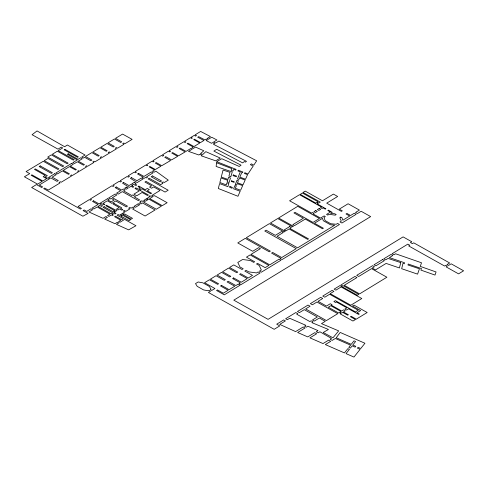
<?xml version="1.0" encoding="UTF-8"?>
<svg xmlns="http://www.w3.org/2000/svg" width="488" height="488" viewBox="0 0 488 488"><rect width="100%" height="100%" fill="white"/><g stroke="black" fill="none" stroke-linecap="round" stroke-linejoin="round"><path stroke-width="0.73" d="M216.544 162.736L216.135 166.463L232.245 171.947L230.836 176.705L228.927 176.052L230.019 172.368L223.071 170.05L221.265 177.046L227.926 179.425L228.549 177.333L230.458 177.986L229.128 182.475L227.219 181.823L227.67 180.292L221.034 177.943L219.856 182.5L226.304 184.903L226.92 182.823L228.829 183.476L227.878 186.678L219.582 183.586L218.307 188.514L237.949 196.267L240.175 191.259L233.618 188.819L234.905 185.55L236.247 186.007L235.326 188.27L240.627 190.247L242.689 185.605L237.205 183.665L236.637 185.037L235.283 184.58L236.997 180.224L238.406 180.706L237.528 182.854L243.036 184.818L245.153 180.048L239.529 177.955L238.913 179.462L237.491 178.974L240.297 171.843L237.943 170.94L238.29 170.233L242.878 171.989L242.524 172.697L241.786 172.416L239.864 177.132L245.513 179.236L247.556 174.631L244.439 173.435L244.793 172.721L248.008 173.954L253.168 166.103L250.374 164.645L251.381 163.87L253.815 165.121L256.657 160.796L218.929 141.026L215.629 143.039L213.622 142.002L216.94 139.977L211.707 137.238L208.352 139.287L207.01 138.598L210.377 136.542L200.653 131.443L195.133 134.828L196.499 135.53L195.56 136.103L194.2 135.396L191.064 137.311L192.376 138.049L191.686 138.47L190.375 137.738L184.568 141.294L185.873 142.02L185.086 142.502L183.781 141.776L176.674 146.126L177.961 146.851L177.095 147.376L175.808 146.656L169.232 150.682L170.507 151.402L169.708 151.89L168.427 151.176L162.461 154.83L163.73 155.538L162.724 156.154L161.461 155.44L152.854 160.711L154.11 161.412L153.262 161.931L152.012 161.229L146.522 164.59L147.766 165.286L147.077 165.706L145.833 165.011L135.194 171.526L136.42 172.215L135.457 172.801L134.231 172.118L128.191 175.814L129.411 176.497L128.326 177.156L127.112 176.479L120.268 180.67L121.469 181.341L120.438 181.975L119.237 181.298L112.96 185.141L114.155 185.812L113.094 186.459L111.904 185.788L90.317 199.006L91.482 199.659L90.487 200.263L89.328 199.61L78.019 206.534L81.398 208.425L80.367 209.059L43.7 188.63L44.646 188.051L48.257 190.076L59.951 183.006L59.054 182.512L60.335 181.725L61.238 182.225L71.529 176.003L70.571 175.479L71.437 174.948L72.395 175.479L78.623 171.715L77.635 171.166L78.416 170.69L79.404 171.239L86.577 166.908L85.546 166.335L86.486 165.755L87.523 166.335L93.891 162.486L92.83 161.888L93.916 161.223L94.983 161.821L101.376 157.959L100.278 157.337L101.236 156.758L102.34 157.374L109.44 153.079L108.299 152.439L109.196 151.896L110.337 152.537L116.492 148.816L115.321 148.157L116.339 147.535L117.517 148.193L123.958 144.302L122.738 143.624L123.769 142.996L124.989 143.679L132.114 139.373L122.579 134.078L115.485 138.354L121.707 141.843L120.682 142.472L114.448 138.976L108.019 142.856L114.283 146.376L113.265 146.998L106.994 143.472L100.827 147.193L107.14 150.737L106.25 151.286L99.93 147.73L92.811 152.018L99.18 155.599L98.222 156.184L91.854 152.598L85.437 156.471L91.86 160.07L90.768 160.735L84.662 157.313L83.472 158.039L81.758 157.075L85.089 155.038L67.387 145.003L64.63 146.723L37.045 130.924L32.08 134.719L57.987 149.145L61.262 147.144L62.69 147.943L58.237 150.658L74.194 159.6L73.31 160.137L57.358 151.195L52.314 154.275L68.131 163.138L67.161 163.73L51.35 154.867L47.739 157.069L63.684 165.999L62.647 166.634L47.989 158.423L44.243 160.674L58.883 168.872L57.919 169.464L43.273 161.26L26.084 171.581L29.725 173.624L24.4 176.778L37.588 184.165L42.114 181.402L31.159 175.259L31.872 174.826L42.828 180.963L46.647 178.632L43.182 176.693L45.238 175.436L34.483 169.409L35.282 168.921L47.312 175.668L45.079 177.028L47.269 178.254L47.915 177.858L49.526 178.761L39.272 185.025L42.621 186.91L41.669 187.49L36.454 184.568L31.653 187.502L82.905 216.208L88.09 213.384L83.1 210.584L84.131 209.956L86.705 211.402L90.963 208.797L92.628 209.736L88.938 211.987L103.035 218.331L105.939 216.562L107.403 217.38L104.645 219.057L114.991 223.718L117.449 222.217L118.797 222.973L116.479 224.389L128.637 229.86L135.963 225.743L124.647 219.399L119.969 222.26L118.621 221.503L120.78 220.186L114.564 216.702L115.43 216.172L121.646 219.655L123.299 218.648L117.083 215.165L118.114 214.531L119.432 215.269L120.042 214.897L121.591 215.763L120.975 216.135L129.07 220.667L130.619 219.728L122.525 215.19L122.153 215.415L120.609 214.549L121.927 213.744L131.144 219.167L132.498 218.343L124.605 213.921L124.123 214.214L122.573 213.347L124.94 211.902L123.311 210.993L124.269 210.407L125.898 211.322L129.906 208.876L128.661 208.175L129.832 207.461L131.077 208.156L132.718 207.156L134.261 208.022L132.62 209.029L145.095 216.019L155.08 209.98L142.551 202.965L140.928 203.954L139.379 203.087L141.008 202.093L140.062 201.562L141.294 200.812L142.24 201.343L142.96 200.904L144.509 201.77L143.783 202.209L156.319 209.236L161.382 206.174L148.846 199.122L148.498 199.33L146.949 198.464L149.755 196.749L148.974 196.31L149.81 195.804L150.597 196.243L151.195 195.871L152.744 196.737L149.688 198.604L162.266 205.655L167.128 202.703L154.531 195.645L153.72 196.145L152.171 195.279L160.027 190.479L153.683 186.928L151.561 188.222L149.523 187.081L151.646 185.782L144.948 182.03L146.01 181.383L165.06 192.083L168.171 190.216L148.102 178.895L149.188 178.236L160.637 184.647L162.9 183.323L161.839 182.732L163.175 181.92L164.255 182.524L168.299 180.151L155.861 171.166L154.141 172.215L152.439 171.264L154.617 169.934L149.139 166.865L149.834 166.439L155.33 169.519L160.912 166.219L155.324 163.09L156.172 162.571L161.778 165.706L170.544 160.534L164.791 157.307L165.792 156.697L171.562 159.93L177.644 156.337L171.77 153.049L172.575 152.555L178.468 155.855L185.166 151.902L179.157 148.535L180.029 148.004L186.05 151.378L191.003 148.37L192.29 149.096L188.527 151.39L198.897 154.995L199.635 154.361L202.032 155.196L201.343 155.843L215.69 160.82L220.265 158.057L205.814 151.652L202.849 154.428L200.507 153.616L203.831 150.774L195.554 147.101L193.339 148.456L192.046 147.73L193.224 147.016L187.16 143.649L187.935 143.173L193.974 146.553L199.781 143.008L193.748 139.629L194.444 139.202L200.483 142.581L203.941 140.471L197.695 137.213L198.64 136.64L204.911 139.879L206.034 139.19L207.376 139.885L206.253 140.568L211.524 143.289L212.646 142.6L214.653 143.637L213.524 144.326L246.489 161.345L245.501 162.107L244.409 161.54L242.634 162.876L216.66 149.279L213.884 151.079L241.054 165.188L239.205 166.457L221.766 158.722L216.666 161.65L236.076 169.385L235.728 170.092L233.776 169.348L232.941 171.026L231.086 170.318L231.922 168.635L216.544 162.736M400.746 262.605L399.434 267.955L386.13 263.422L375.516 269.901L372.24 268.058L374.449 266.71L372.576 265.661L356.716 275.342L358.729 276.47L371.557 268.638L386.88 277.227L359.583 293.898L344.254 285.309L356.941 277.562L354.928 276.434L340.99 284.943L343.003 286.072L343.448 285.803L358.753 294.374L357.308 295.258L339.99 285.553L334.115 289.14L335.909 290.147L341.136 286.956L361.797 298.534L350.823 305.232L330.162 293.654L333.92 291.36L332.127 290.36L322.757 296.076L324.795 297.216L329.662 294.246L358.21 310.246L355.49 311.905L335.372 300.632L333.884 301.541L335.585 302.499L336.433 301.981L346.87 307.83L344.851 309.063L346.578 310.032L348.597 308.8L358.65 314.431L359.29 314.04L357.021 312.765L360.632 310.557L352.488 306L353.952 305.104L367.177 312.509L356.27 319.17L351.122 316.285L350.421 316.712L355.441 319.524L352.958 321.043L340.234 313.906L340.868 313.522L339.142 312.552L338.507 312.942L328.32 307.233L330.803 305.72L340.99 311.423L339.892 312.094L341.618 313.064L342.716 312.393L347.706 315.187L348.401 314.76L343.412 311.966L345.321 310.801L343.595 309.837L341.685 310.996L331.248 305.146L331.999 304.689L330.297 303.731L326.49 306.055L318.06 301.334L322.714 298.491L320.677 297.351L310.374 303.64L312.411 304.78L316.956 302.005L337.757 313.662L326.423 320.579L305.622 308.928L310.069 306.208L308.032 305.067L297.46 311.527L299.425 312.625L304.292 309.654L317.371 316.98L312.479 319.969L314.4 321.049L319.353 318.024L325.264 321.336L321.494 323.635L338.672 330.876L332.975 337.818L323.202 332.48L328.448 329.467L311.82 322.623L313.07 321.86L311.149 320.781L309.856 321.574L296.777 314.241L297.753 313.65L295.789 312.546L285.645 318.737L287.365 319.701L289.695 318.274L305.885 325.331L304.549 326.149L306.385 327.173L307.934 326.228L317.505 330.4L317.981 330.675L316.248 331.736L318.176 332.816L319.89 331.773L331.468 338.41L330.132 339.227L332.206 340.392L335.311 338.471L350.579 345.156L348.81 347.401L350.396 348.096L352.159 345.852L355.118 347.151L355.776 346.327L352.812 345.028L355.575 341.521L353.989 340.825L351.226 344.333L336.238 337.763L340.185 332.438L364.933 343.253L360.76 348.511L358.076 347.334L357.423 348.157L360.107 349.335L353.959 357.076L346.041 353.623L349.414 349.335L347.834 348.645L344.455 352.928L325.337 344.583L330.687 341.319L328.613 340.154L323.013 343.57L309.923 337.855L316.651 333.749L314.717 332.67L307.763 336.915L297.656 332.505L305.031 327.997L303.2 326.972L295.606 331.608L279.716 324.386L285.413 320.897L283.693 319.927L276.708 324.191L279.758 325.899L274.177 329.308L208.443 292.477L210.554 291.183L209.071 290.354L208.358 290.793L203.6 289.927L197.195 286.34L195.517 283.601L198.159 281.985L202.916 282.845L209.321 286.438L210.999 289.177L210.249 289.634L211.731 290.464L214.927 288.518L204.582 282.717L209.437 279.752L217.654 284.358L218.594 283.784L210.377 279.179L216.031 275.726L224.248 280.332L225.334 279.667L217.117 275.061L221.558 272.353L229.775 276.952L230.787 276.336L222.571 271.731L228.518 268.101L236.735 272.707L237.748 272.084L229.537 267.479L233.776 264.892L241.993 269.492L243.195 268.76L239.919 266.924L237.802 262.434L242.615 259.494L250.381 260.537L253.65 262.373L254.657 261.763L246.44 257.158L250.118 254.913L268.833 265.405L265.161 267.65L257.518 263.368L256.517 263.978L259.219 265.49L261.336 269.986L259.415 271.157L261.318 272.225L280.942 260.244L279.032 259.177L269.76 264.838L251.046 254.352L260.391 248.642L258.628 247.654L252.674 251.283L237.766 242.933L245.257 238.357L269.284 251.82L270.352 251.167L246.33 237.705L269.37 223.638L284.181 231.934L285.248 231.281L270.437 222.986L277.727 218.532L292.538 226.835L293.41 226.298L278.599 218.002L297.723 206.326L319.445 218.496L312.997 222.43L294.996 212.341L293.983 212.957L303.371 218.221L292.873 224.626L294.581 225.584L305.238 219.075L322.537 228.768L323.385 228.25L314.437 223.236L322.464 218.337L323.324 220.753L330.529 224.791L334.695 225.188L297.607 247.837L277.025 236.302L283.247 232.508L281.539 231.55L275.324 235.35L266.131 230.202L264.795 231.013L296.271 248.648L281.722 257.536L272.639 252.448L271.566 253.101L280.649 258.189L280.191 258.469L282.094 259.543L339.471 224.511L337.562 223.437L336.22 224.26L330.73 223.736L325.118 220.594L323.989 217.404L325.331 216.587L324.111 215.903L320.518 218.099L313.095 213.939L314.071 213.347L312.582 212.512L311.612 213.11L289.591 200.769L299.534 194.7L321.549 207.04L320.579 207.632L322.068 208.461L323.038 207.87L325.289 209.132L325.874 208.773L317.267 203.947L318.06 203.465L316.474 202.575L315.712 203.038L300.248 194.376L302.45 193.034L317.914 201.696L317.188 202.142L318.774 203.032L320.28 202.111L303.03 192.449L305.22 191.113L322.464 200.775L333.408 194.096L337.653 196.475L326.71 203.154L341.393 211.383L342.283 210.834L339.27 209.151L348.103 203.758L359.418 210.096L355.538 212.463L357.448 213.53L361.144 211.274L370.654 216.599L233.813 300.157L268.065 319.347L403.106 236.887L411.756 241.737L410.432 242.542L412.403 243.646L413.726 242.835L449.643 262.965L447.02 264.563L448.563 265.429L451.18 263.825L463.6 270.785L458.555 273.866L446.136 266.906L447.307 266.192L445.764 265.332L444.599 266.045L408.676 245.915L409.792 245.238L407.822 244.134L392.132 253.717L394.005 254.766L395.628 253.778L421.51 262.788L420.266 266.393L436.065 271.962L434.991 275.061L420.918 270.102L421.455 268.553L408.23 264.026L407.992 264.996L419.436 268.778L417.582 274.134L401.673 268.717L402.99 263.343L404.302 263.776L404.552 262.77L389.375 257.597L392.81 255.499L390.937 254.449L383.806 258.799L385.685 259.854L388.045 258.408L400.746 262.605M233.258 174.948L233.05 175.643L236.351 176.772L236.558 176.076L233.258 174.948M231.568 180.834L231.373 181.408L234.075 182.359L234.27 181.78L231.568 180.834M229.921 186.52L229.604 187.319L232.032 188.234L232.367 187.404L229.921 186.52M64.916 149.34L64.135 149.816L77.555 157.337L78.336 156.861L64.916 149.34M40.211 165.914L39.174 166.548L51.356 173.374L52.393 172.74L40.211 165.914M68.222 153.818L67.387 154.33L77.324 159.899L72.889 162.608L74.505 163.511L77.354 161.772L83.485 165.182L84.424 164.609L78.293 161.199L82.332 158.734L80.612 157.776L78.062 159.332L68.222 153.818M54.729 173.697L48.696 177.382L50.313 178.285L50.856 177.949L56.992 181.359L58.273 180.578L52.143 177.168L56.34 174.6L54.729 173.697M71.681 163.346L55.888 172.99L57.499 173.899L62.379 170.916L68.509 174.326L69.375 173.801L63.245 170.391L69.436 166.609L75.567 170.019L76.348 169.543L70.217 166.127L73.298 164.249L71.681 163.346M93.543 200.812L92.549 201.416L98.027 204.484L92.183 208.053L93.849 208.986L97.179 206.961L109.946 214.116L107.561 215.568L109.019 216.385L111.404 214.934L112.472 215.531L113.338 215.001L112.27 214.403L112.88 214.031L111.423 213.213L110.813 213.585L98.045 206.43L99.698 205.424L101.492 206.43L102.523 205.796L99.509 203.581L99.015 203.88L93.543 200.812M116.217 186.965L115.156 187.612L120.634 190.68L116.553 193.175L118.236 194.114L122.317 191.625L138.336 200.599L139.568 199.848L134.615 197.073L135.408 196.585L132.547 194.98L131.748 195.468L123.549 190.875L125.074 189.948L123.385 189.002L121.689 190.033L116.217 186.965M123.531 182.5L122.5 183.128L129.332 187.349L131.077 186.282L132.919 187.319L133.755 186.806L131.912 185.775L132.523 185.403L130.833 184.458L129.009 185.568L123.531 182.5M131.473 177.65L130.387 178.315L137.219 182.536L143.057 178.974L141.361 178.022L136.945 180.719L131.473 177.65M138.482 173.368L137.518 173.96L142.996 177.028L142.289 177.455L143.99 178.407L145.54 177.461L146.382 177.931L147.468 177.266L146.626 176.796L153.037 172.886L151.335 171.935L143.96 176.436L138.482 173.368M107.372 198.781L100.119 203.209L104.182 204.783L104.859 204.374L103.066 203.368L107.287 200.794L111.85 203.35L115.772 200.952L126.325 206.869L127.496 206.156L112.38 197.683L116.864 194.95L115.186 194.011L108.574 198.049L110.251 198.988L111.209 198.396L114.149 200.043L111.166 201.873L108.22 200.22L109.05 199.72L107.372 198.781M126.447 187.13L124.605 188.258L126.294 189.204L128.131 188.075L126.447 187.13M134.31 182.329L131.833 183.842L135.963 185.458L136.774 184.964L134.932 183.933L135.999 183.281L134.31 182.329M152.506 175.942L151.176 176.754L160.198 181.81L161.528 180.993L152.506 175.942M104.121 206.692L103.09 207.321L114.991 213.994L116.022 213.36L114.107 212.286L114.601 211.981L113.161 211.176L112.667 211.481L104.121 206.692M106.451 205.265L105.774 205.68L114.32 210.468L113.936 210.706L115.375 211.511L116.748 210.67L106.451 205.265M135.841 187.971L134.999 188.484L139.269 190.875L133.883 194.163L136.744 195.767L142.13 192.479L147.547 195.517L148.389 195.005L139.775 190.18L140.349 189.826L135.841 187.971M138.854 186.129L138.043 186.629L139.952 187.697L139.208 188.154L141.233 189.289L141.977 188.832L150.755 193.748L151.567 193.254L147.266 190.845L149.316 189.594L147.272 188.453L145.229 189.704L138.854 186.129M113.997 203.459L113.063 204.033L119.218 207.479L116.382 209.206L117.822 210.017L119.615 208.919L121.841 210.163L122.799 209.584L120.573 208.333L121.591 207.711L113.997 203.459M138.128 203.85L133.968 206.394L135.518 207.26L139.678 204.722L138.128 203.85M146.241 198.897L143.881 200.342L145.43 201.209L147.791 199.763L146.241 198.897M315.791 210.554L313.943 211.682L315.431 212.518L317.279 211.389L315.791 210.554M319.219 208.461L317.371 209.59L318.859 210.419L320.707 209.291L319.219 208.461M289.659 226.591L284.364 229.83L286.066 230.781L289.061 228.957L307.684 239.394L308.526 238.882L289.902 228.445L291.366 227.548L289.659 226.591M328.4 210.188L327.814 210.548L330.461 212.03L326.557 214.409L327.777 215.092L329.083 214.293L335.195 215.165L336.195 214.555L334.78 213.762L330.608 213.366L332.261 212.353L328.4 210.188M221.454 285.389L220.515 285.962L228.158 290.244L223.297 293.209L217.459 289.933L216.556 290.488L224.303 294.831L240.059 285.206L238.156 284.138L235.838 285.553L228.195 281.271L227.115 281.936L234.752 286.212L229.098 289.671L221.454 285.389M233.654 277.94L232.636 278.563L240.279 282.839L239.083 283.571L240.993 284.638L260.025 273.018L258.115 271.95L256.523 272.92L248.758 271.877L246.056 270.364L244.854 271.102L252.497 275.378L248.258 277.971L240.614 273.689L239.596 274.311L247.239 278.593L241.292 282.223L233.654 277.94M340.813 217.142L339.813 217.752L341.313 221.149L340.008 221.948L341.917 223.016L356.149 214.323L354.239 213.256L350.585 215.489L346.901 213.427L346.01 213.97L349.695 216.031L342.838 220.216L341.978 217.8L340.813 217.142M382.561 259.561L374.058 264.752L375.937 265.801L384.434 260.61L382.561 259.561"/></g></svg>
